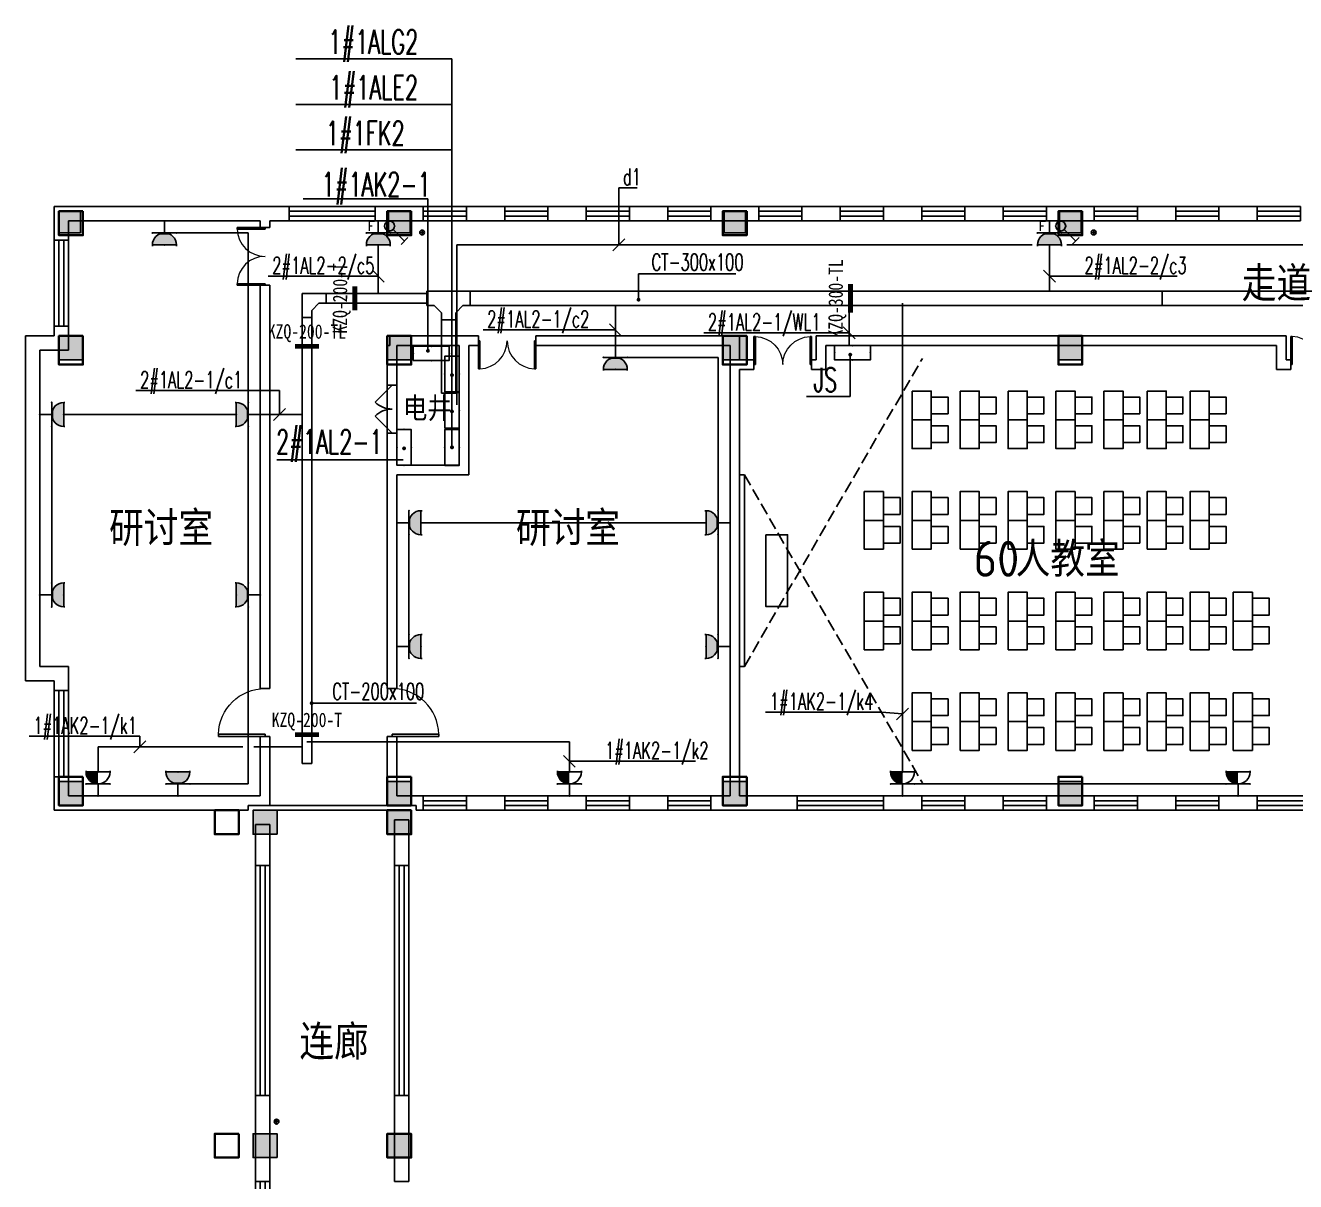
# Model space of a CAD drawing. Extents: x 0 to 302064749, y -59725395 to 1524223.
# Drawn here: x 2058808 to 2085308, y 1356080 to 1380211 of the extents above; entities that cross this region are included whole.
import ezdxf
from ezdxf.enums import TextEntityAlignment as Align

# ---------------------------------------------------------------- set-up
doc = ezdxf.new("R2010")
doc.units = 0
doc.header["$LTSCALE"] = 1000
doc.linetypes.add('DASH', pattern=[0.35, 0.25, -0.1])
for name, color, linetype in [('0-底图', 7, 'Continuous'), ('CABLETRAY', 4, 'Continuous'), ('CABLETRAY_DIM', 3, 'Continuous'), ('COLU', 7, 'Continuous'), ('COLU_HATCH', 251, 'Continuous'), ('DIM-照明', 3, 'Continuous'), ('DOOR_FIRE', 4, 'Continuous'), ('DOTLN', 2, 'DASH'), ('EQUIP-插座', 3, 'Continuous'), ('EQUIP-照明', 3, 'Continuous'), ('EQUIP-箱柜', 3, 'Continuous'), ('PUB_TEXT', 7, 'Continuous'), ('TEL_LEAD', 3, 'Continuous'), ('TEXT', 7, 'Continuous'), ('WALL', 2, 'Continuous'), ('WINDOW', 4, 'Continuous'), ('WIRE-照明', 6, 'Continuous'), ('家具', 8, 'Continuous'), ('抗震支吊架', 2, 'Continuous'), ('排水', 153, 'Continuous'), ('看线', 30, 'Continuous')]:
    doc.layers.add(name, color=color, linetype=linetype)
doc.layers.add('砼柱', color=2, linetype='Continuous', lineweight=35)
doc.styles.add('_TEL_DIM', font='simplex.shx', dxfattribs={"width": 0.8, "height": 3.5, "bigfont": 'gbcbig.shx'})
doc.styles.add('kzcad', font='', dxfattribs={"width": 0.8})
doc.styles.get("Standard").update_dxf_attribs({"font": 'geniso.shx', "bigfont": 'hztxt.shx'})
doc.styles.get('kzcad').set_extended_font_data('SimSun')

# ---------------------------------------------------------------- blocks, each defined once
blk = doc.blocks.new('$equip$00002928')
for p, q in [((-0.75, 0.6), (-0.75, 0)), ((0.75, 0.6), (-0.75, 0.6)), ((0.75, 0), (0.75, 0.6)), ((-0.75, 0), (0.75, 0))]:
    blk.add_line(p, q)
at = {"const_width": 0.04}
blk.add_lwpolyline([(-0.75, 0.6), (-0.75, 0), (0.75, 0), (0.75, 0.6), (-0.75, 0.6), (-0.75, 0)], dxfattribs=at)
for p in [(0, 0.6), (-0.75, 0.3), (0.75, 0.3), (0, 0)]:
    blk.add_point(p)
at = {"color": 7, "style": '_TEL_DIM', "flags": 1}
for tag in ['A', 'REMARK']:
    blk.add_attdef(tag, text='', height=0.00002, dxfattribs=at).set_placement((0, 0), align=Align.MIDDLE_CENTER)
blk = doc.blocks.new('$equip$00001239')
for p, q in [((-0.5, 1.05), (-0.5, 1)), ((0.5, 1), (-0.5, 1)), ((0.5, 1.05), (0.5, 1)), ((0.5, 0.5), (-0.5, 0.5)), ((0, 0.5), (0, 0))]:
    blk.add_line(p, q)
blk.add_arc((0, 1), 0.5, 180, 0)
for points in [[(0, 0.75), (-0.433, 0.75), (0, 1), (-0.5, 1)], [(0, 0.567), (-0.25, 0.567), (0, 0.75), (-0.433, 0.75)], [(0, 0.5), (0, 0.5), (0, 0.567), (-0.25, 0.567)]]:
    blk.add_solid(points)
at = {"layer": 'EQUIP-照明'}
for p in [(0, 1), (-0.5, 0.5), (0, 0), (0.5, 0.5)]:
    blk.add_point(p, dxfattribs=at)
at = {"layer": 'EQUIP-照明', "flags": 9}
blk.add_attdef('A', (0, 0), '', height=0.00002, dxfattribs=at)
blk = doc.blocks.new('$equip$00001237')
for p, q in [((-0.5, 1.05), (-0.5, 1)), ((-0.5, 1), (0.5, 1)), ((0.5, 1.05), (0.5, 1)), ((0.5, 0.5), (-0.5, 0.5)), ((0, 0.5), (0, 0))]:
    blk.add_line(p, q)
blk.add_arc((0, 1), 0.5, 180, 0)
for p in [(0, 1), (-0.5, 0.5), (0, 0), (0.5, 0.5)]:
    blk.add_point(p)
for points in [[(0.433, 0.75), (-0.433, 0.75), (0.5, 1), (-0.5, 1)], [(0.25, 0.567), (-0.25, 0.567), (0.433, 0.75), (-0.433, 0.75)], [(0, 0.5), (0, 0.5), (0.25, 0.567), (-0.25, 0.567)]]:
    blk.add_solid(points)
at = {"flags": 9}
blk.add_attdef('A', (0, 0), '', height=0.00002, dxfattribs=at)
blk = doc.blocks.new('js')
at = {"layer": '家具', "linetype": 'DASH'}
for points in [[(569568, 805988), (573281, 812418)], [(569568, 809988), (573281, 803558)]]:
    blk.add_lwpolyline(points, dxfattribs=at)
at = {"layer": '家具'}
for points in [[(573068, 811738), (573068, 811138), (573468, 811138), (573468, 811738)], [(574068, 811738), (574068, 811138), (574468, 811138), (574468, 811738)], [(575068, 811738), (575068, 811138), (575468, 811138), (575468, 811738)], [(576068, 811738), (576068, 811138), (576468, 811138), (576468, 811738)], [(577068, 811738), (577068, 811138), (577468, 811138), (577468, 811738)], [(577968, 811738), (577968, 811138), (578368, 811138), (578368, 811738)], [(578868, 811738), (578868, 811138), (579268, 811138), (579268, 811738)], [(573468, 811613), (573468, 811263), (573818, 811263), (573818, 811613)], [(574468, 811613), (574468, 811263), (574818, 811263), (574818, 811613)], [(575468, 811613), (575468, 811263), (575818, 811263), (575818, 811613)], [(576468, 811613), (576468, 811263), (576818, 811263), (576818, 811613)], [(577468, 811613), (577468, 811263), (577818, 811263), (577818, 811613)], [(578368, 811613), (578368, 811263), (578718, 811263), (578718, 811613)], [(579268, 811613), (579268, 811263), (579618, 811263), (579618, 811613)], [(573068, 811138), (573068, 810538), (573468, 810538), (573468, 811138)], [(573468, 811013), (573468, 810663), (573818, 810663), (573818, 811013)], [(574068, 811138), (574068, 810538), (574468, 810538), (574468, 811138)], [(574468, 811013), (574468, 810663), (574818, 810663), (574818, 811013)], [(575068, 811138), (575068, 810538), (575468, 810538), (575468, 811138)], [(575468, 811013), (575468, 810663), (575818, 810663), (575818, 811013)], [(576068, 811138), (576068, 810538), (576468, 810538), (576468, 811138)], [(576468, 811013), (576468, 810663), (576818, 810663), (576818, 811013)], [(577068, 811138), (577068, 810538), (577468, 810538), (577468, 811138)], [(577468, 811013), (577468, 810663), (577818, 810663), (577818, 811013)], [(577968, 811138), (577968, 810538), (578368, 810538), (578368, 811138)], [(578368, 811013), (578368, 810663), (578718, 810663), (578718, 811013)], [(578868, 811138), (578868, 810538), (579268, 810538), (579268, 811138)], [(579268, 811013), (579268, 810663), (579618, 810663), (579618, 811013)], [(569468, 805988), (569468, 809988), (569568, 809988), (569568, 805988)], [(572068, 809038), (572068, 809638), (572468, 809638), (572468, 809038)], [(573068, 809038), (573068, 809638), (573468, 809638), (573468, 809038)], [(574068, 809038), (574068, 809638), (574468, 809638), (574468, 809038)], [(575068, 809038), (575068, 809638), (575468, 809638), (575468, 809038)], [(576068, 809038), (576068, 809638), (576468, 809638), (576468, 809038)], [(577068, 809038), (577068, 809638), (577468, 809638), (577468, 809038)], [(577968, 809038), (577968, 809638), (578368, 809638), (578368, 809038)], [(578868, 809038), (578868, 809638), (579268, 809638), (579268, 809038)], [(572468, 809163), (572468, 809513), (572818, 809513), (572818, 809163)], [(573468, 809163), (573468, 809513), (573818, 809513), (573818, 809163)], [(574468, 809163), (574468, 809513), (574818, 809513), (574818, 809163)], [(575468, 809163), (575468, 809513), (575818, 809513), (575818, 809163)], [(576468, 809163), (576468, 809513), (576818, 809513), (576818, 809163)], [(577468, 809163), (577468, 809513), (577818, 809513), (577818, 809163)], [(578368, 809163), (578368, 809513), (578718, 809513), (578718, 809163)], [(579268, 809163), (579268, 809513), (579618, 809513), (579618, 809163)], [(572068, 808438), (572068, 809038), (572468, 809038), (572468, 808438)], [(572468, 808563), (572468, 808913), (572818, 808913), (572818, 808563)], [(573068, 808438), (573068, 809038), (573468, 809038), (573468, 808438)], [(573468, 808563), (573468, 808913), (573818, 808913), (573818, 808563)], [(574068, 808438), (574068, 809038), (574468, 809038), (574468, 808438)], [(574468, 808563), (574468, 808913), (574818, 808913), (574818, 808563)], [(575068, 808438), (575068, 809038), (575468, 809038), (575468, 808438)], [(575468, 808563), (575468, 808913), (575818, 808913), (575818, 808563)], [(576068, 808438), (576068, 809038), (576468, 809038), (576468, 808438)], [(576468, 808563), (576468, 808913), (576818, 808913), (576818, 808563)], [(577068, 808438), (577068, 809038), (577468, 809038), (577468, 808438)], [(577468, 808563), (577468, 808913), (577818, 808913), (577818, 808563)], [(577968, 808438), (577968, 809038), (578368, 809038), (578368, 808438)], [(578368, 808563), (578368, 808913), (578718, 808913), (578718, 808563)], [(578868, 808438), (578868, 809038), (579268, 809038), (579268, 808438)], [(579268, 808563), (579268, 808913), (579618, 808913), (579618, 808563)], [(570018, 808738), (570468, 808738), (570468, 807238), (570018, 807238)], [(572068, 806938), (572068, 807538), (572468, 807538), (572468, 806938)], [(573068, 806938), (573068, 807538), (573468, 807538), (573468, 806938)], [(574068, 806938), (574068, 807538), (574468, 807538), (574468, 806938)], [(575068, 806938), (575068, 807538), (575468, 807538), (575468, 806938)], [(576068, 806938), (576068, 807538), (576468, 807538), (576468, 806938)], [(577068, 806938), (577068, 807538), (577468, 807538), (577468, 806938)], [(577968, 806938), (577968, 807538), (578368, 807538), (578368, 806938)], [(578868, 806938), (578868, 807538), (579268, 807538), (579268, 806938)], [(579768, 806938), (579768, 807538), (580168, 807538), (580168, 806938)], [(572468, 807063), (572468, 807413), (572818, 807413), (572818, 807063)], [(573468, 807063), (573468, 807413), (573818, 807413), (573818, 807063)], [(574468, 807063), (574468, 807413), (574818, 807413), (574818, 807063)], [(575468, 807063), (575468, 807413), (575818, 807413), (575818, 807063)], [(576468, 807063), (576468, 807413), (576818, 807413), (576818, 807063)], [(577468, 807063), (577468, 807413), (577818, 807413), (577818, 807063)], [(578368, 807063), (578368, 807413), (578718, 807413), (578718, 807063)], [(579268, 807063), (579268, 807413), (579618, 807413), (579618, 807063)], [(580168, 807063), (580168, 807413), (580518, 807413), (580518, 807063)], [(572068, 806338), (572068, 806938), (572468, 806938), (572468, 806338)], [(573068, 806338), (573068, 806938), (573468, 806938), (573468, 806338)], [(574068, 806338), (574068, 806938), (574468, 806938), (574468, 806338)], [(575068, 806338), (575068, 806938), (575468, 806938), (575468, 806338)], [(576068, 806338), (576068, 806938), (576468, 806938), (576468, 806338)], [(577068, 806338), (577068, 806938), (577468, 806938), (577468, 806338)], [(577968, 806338), (577968, 806938), (578368, 806938), (578368, 806338)], [(578868, 806338), (578868, 806938), (579268, 806938), (579268, 806338)], [(579768, 806338), (579768, 806938), (580168, 806938), (580168, 806338)], [(572468, 806463), (572468, 806813), (572818, 806813), (572818, 806463)], [(573468, 806463), (573468, 806813), (573818, 806813), (573818, 806463)], [(574468, 806463), (574468, 806813), (574818, 806813), (574818, 806463)], [(575468, 806463), (575468, 806813), (575818, 806813), (575818, 806463)], [(576468, 806463), (576468, 806813), (576818, 806813), (576818, 806463)], [(577468, 806463), (577468, 806813), (577818, 806813), (577818, 806463)], [(578368, 806463), (578368, 806813), (578718, 806813), (578718, 806463)], [(579268, 806463), (579268, 806813), (579618, 806813), (579618, 806463)], [(580168, 806463), (580168, 806813), (580518, 806813), (580518, 806463)], [(573068, 804838), (573068, 805438), (573468, 805438), (573468, 804838)], [(574068, 804838), (574068, 805438), (574468, 805438), (574468, 804838)], [(575068, 804838), (575068, 805438), (575468, 805438), (575468, 804838)], [(576068, 804838), (576068, 805438), (576468, 805438), (576468, 804838)], [(577068, 804838), (577068, 805438), (577468, 805438), (577468, 804838)], [(577968, 804838), (577968, 805438), (578368, 805438), (578368, 804838)], [(578868, 804838), (578868, 805438), (579268, 805438), (579268, 804838)], [(579768, 804838), (579768, 805438), (580168, 805438), (580168, 804838)], [(573468, 804963), (573468, 805313), (573818, 805313), (573818, 804963)], [(574468, 804963), (574468, 805313), (574818, 805313), (574818, 804963)], [(575468, 804963), (575468, 805313), (575818, 805313), (575818, 804963)], [(576468, 804963), (576468, 805313), (576818, 805313), (576818, 804963)], [(577468, 804963), (577468, 805313), (577818, 805313), (577818, 804963)], [(578368, 804963), (578368, 805313), (578718, 805313), (578718, 804963)], [(579268, 804963), (579268, 805313), (579618, 805313), (579618, 804963)], [(580168, 804963), (580168, 805313), (580518, 805313), (580518, 804963)], [(573068, 804238), (573068, 804838), (573468, 804838), (573468, 804238)], [(574068, 804238), (574068, 804838), (574468, 804838), (574468, 804238)], [(575068, 804238), (575068, 804838), (575468, 804838), (575468, 804238)], [(576068, 804238), (576068, 804838), (576468, 804838), (576468, 804238)], [(577068, 804238), (577068, 804838), (577468, 804838), (577468, 804238)], [(577968, 804238), (577968, 804838), (578368, 804838), (578368, 804238)], [(578868, 804238), (578868, 804838), (579268, 804838), (579268, 804238)], [(579768, 804238), (579768, 804838), (580168, 804838), (580168, 804238)], [(573468, 804363), (573468, 804713), (573818, 804713), (573818, 804363)], [(574468, 804363), (574468, 804713), (574818, 804713), (574818, 804363)], [(575468, 804363), (575468, 804713), (575818, 804713), (575818, 804363)], [(576468, 804363), (576468, 804713), (576818, 804713), (576818, 804363)], [(577468, 804363), (577468, 804713), (577818, 804713), (577818, 804363)], [(578368, 804363), (578368, 804713), (578718, 804713), (578718, 804363)], [(579268, 804363), (579268, 804713), (579618, 804713), (579618, 804363)], [(580168, 804363), (580168, 804713), (580518, 804713), (580518, 804363)]]:
    blk.add_lwpolyline(points, close=True, dxfattribs=at)
blk = doc.blocks.new('ng')
at = {"layer": '排水'}
for p, q in [((345991, 781358), (346091, 781358)), ((346041, 781408), (346041, 781308))]:
    blk.add_line(p, q, dxfattribs=at)
blk.add_circle((346041, 781358), 50, dxfattribs=at)
blk = doc.blocks.new('222222')
at = {"layer": 'COLU_HATCH'}
h = blk.add_hatch(color=256, dxfattribs=at)
h.dxf.hatch_style = 1
h.paths.add_polyline_path([(1243442, 1114141), (1243442, 1114591), (1242992, 1114591), (1242992, 1114141)])
h = blk.add_hatch(color=256, dxfattribs=at)
h.dxf.hatch_style = 1
h.paths.add_polyline_path([(1250317, 1114141), (1250317, 1114591), (1249867, 1114591), (1249867, 1114141)])
h = blk.add_hatch(color=256, dxfattribs=at)
h.dxf.hatch_style = 1
h.paths.add_polyline_path([(1257317, 1114141), (1257317, 1114591), (1256867, 1114591), (1256867, 1114141)])
h = blk.add_hatch(color=256, dxfattribs=at)
h.dxf.hatch_style = 1
h.paths.add_polyline_path([(1264317, 1114141), (1264317, 1114591), (1263867, 1114591), (1263867, 1114141)])
h = blk.add_hatch(color=256, dxfattribs=at)
h.dxf.hatch_style = 1
h.paths.add_polyline_path([(1243492, 1111491), (1243492, 1111991), (1242992, 1111991), (1242992, 1111491)])
h = blk.add_hatch(color=256, dxfattribs=at)
h.dxf.hatch_style = 1
h.paths.add_polyline_path([(1250342, 1111491), (1250342, 1111991), (1249842, 1111991), (1249842, 1111491)])
h = blk.add_hatch(color=256, dxfattribs=at)
h.dxf.hatch_style = 1
h.paths.add_polyline_path([(1257342, 1111491), (1257342, 1111991), (1256842, 1111991), (1256842, 1111491)])
h = blk.add_hatch(color=256, dxfattribs=at)
h.dxf.hatch_style = 1
h.paths.add_polyline_path([(1264342, 1111491), (1264342, 1111991), (1263842, 1111991), (1263842, 1111491)])
h = blk.add_hatch(color=256, dxfattribs=at)
h.dxf.hatch_style = 1
h.paths.add_polyline_path([(1243492, 1102191), (1243492, 1102691), (1242992, 1102691), (1242992, 1102191)])
h = blk.add_hatch(color=256, dxfattribs=at)
h.dxf.hatch_style = 1
h.paths.add_polyline_path([(1250342, 1102191), (1250342, 1102691), (1249842, 1102691), (1249842, 1102191)])
h = blk.add_hatch(color=256, dxfattribs=at)
h.dxf.hatch_style = 1
h.paths.add_polyline_path([(1257342, 1102191), (1257342, 1102691), (1256842, 1102691), (1256842, 1102191)])
h = blk.add_hatch(color=256, dxfattribs=at)
h.dxf.hatch_style = 1
h.paths.add_polyline_path([(1264342, 1102191), (1264342, 1102691), (1263842, 1102691), (1263842, 1102191)])
h = blk.add_hatch(color=256, dxfattribs=at)
h.dxf.hatch_style = 1
h.paths.add_polyline_path([(1247542, 1101591), (1247542, 1102091), (1247042, 1102091), (1247042, 1101591)])
h = blk.add_hatch(color=256, dxfattribs=at)
h.dxf.hatch_style = 1
h.paths.add_polyline_path([(1250342, 1101591), (1250342, 1102091), (1249842, 1102091), (1249842, 1101591)])
h = blk.add_hatch(color=256, dxfattribs=at)
h.dxf.hatch_style = 1
h.paths.add_polyline_path([(1247542, 1094841), (1247542, 1095341), (1247042, 1095341), (1247042, 1094841)])
h = blk.add_hatch(color=256, dxfattribs=at)
h.dxf.hatch_style = 1
h.paths.add_polyline_path([(1250342, 1094841), (1250342, 1095341), (1249842, 1095341), (1249842, 1094841)])
at = {"layer": 'COLU'}
for points in [[(1243442, 1114141), (1243442, 1114591), (1242992, 1114591), (1242992, 1114141)], [(1250317, 1114141), (1250317, 1114591), (1249867, 1114591), (1249867, 1114141)], [(1257317, 1114141), (1257317, 1114591), (1256867, 1114591), (1256867, 1114141)], [(1264317, 1114141), (1264317, 1114591), (1263867, 1114591), (1263867, 1114141)], [(1243492, 1111491), (1243492, 1111991), (1242992, 1111991), (1242992, 1111491)], [(1250342, 1111491), (1250342, 1111991), (1249842, 1111991), (1249842, 1111491)], [(1257342, 1111491), (1257342, 1111991), (1256842, 1111991), (1256842, 1111491)], [(1264342, 1111491), (1264342, 1111991), (1263842, 1111991), (1263842, 1111491)], [(1243492, 1102191), (1243492, 1102691), (1242992, 1102691), (1242992, 1102191)], [(1250342, 1102191), (1250342, 1102691), (1249842, 1102691), (1249842, 1102191)], [(1257342, 1102191), (1257342, 1102691), (1256842, 1102691), (1256842, 1102191)], [(1264342, 1102191), (1264342, 1102691), (1263842, 1102691), (1263842, 1102191)], [(1247542, 1101591), (1247542, 1102091), (1247042, 1102091), (1247042, 1101591)], [(1250342, 1101591), (1250342, 1102091), (1249842, 1102091), (1249842, 1101591)], [(1247542, 1094841), (1247542, 1095341), (1247042, 1095341), (1247042, 1094841)], [(1250342, 1094841), (1250342, 1095341), (1249842, 1095341), (1249842, 1094841)]]:
    blk.add_lwpolyline(points, close=True, dxfattribs=at)
blk = doc.blocks.new('sad')
at = {"layer": '砼柱', "lineweight": 35}
for points in [[(2821608, 591356), (2821108, 591356), (2821108, 590856), (2821608, 590856)], [(2828458, 591356), (2827958, 591356), (2827958, 590856), (2828458, 590856)], [(2835458, 591356), (2834958, 591356), (2834958, 590856), (2835458, 590856)], [(2842458, 591356), (2841958, 591356), (2841958, 590856), (2842458, 590856)], [(2821608, 588756), (2821108, 588756), (2821108, 588156), (2821608, 588156)], [(2828458, 588756), (2827958, 588756), (2827958, 588156), (2828458, 588156)], [(2835458, 588756), (2834958, 588756), (2834958, 588156), (2835458, 588156)], [(2842458, 588756), (2841958, 588756), (2841958, 588156), (2842458, 588156)], [(2821608, 579556), (2821108, 579556), (2821108, 578956), (2821608, 578956)], [(2828458, 579556), (2827958, 579556), (2827958, 578956), (2828458, 578956)], [(2835458, 579556), (2834958, 579556), (2834958, 578956), (2835458, 578956)], [(2842458, 579556), (2841958, 579556), (2841958, 578956), (2842458, 578956)], [(2824858, 578856), (2824358, 578856), (2824358, 578356), (2824858, 578356)], [(2828458, 578856), (2827958, 578856), (2827958, 578356), (2828458, 578356)], [(2824858, 572106), (2824358, 572106), (2824358, 571606), (2824858, 571606)], [(2828458, 572106), (2827958, 572106), (2827958, 571606), (2828458, 571606)]]:
    blk.add_lwpolyline(points, close=True, dxfattribs=at)
blk = doc.blocks.new('A$C70683537')
at = {"layer": 'TEXT'}
blk.add_blockref('sad', (-2821208, -503056), dxfattribs=at)
blk = doc.blocks.new('$WINLIB2D$00000001')
at = {"color": 0}
for points in [[(-0.5, 0.5), (-0.5, -0.5)], [(-0.5, 0.5), (0.5, 0.5)], [(0.5, -0.5), (0.5, 0.5)], [(0.5, 0.1667), (-0.5, 0.1667)], [(0.5, -0.1667), (-0.5, -0.1667)], [(-0.5, -0.5), (0.5, -0.5)]]:
    blk.add_lwpolyline(points, dxfattribs=at)
blk = doc.blocks.new('$DorLib2D$00000116')
at = {"color": 0}
for p, q in [((-0.5, 0), (-0.146, 0.354)), ((0.5, 0), (0.146, 0.354))]:
    blk.add_line(p, q, dxfattribs=at)
for centre, start, end in [((-0.5, 0), 0, 45), ((0.5, 0), 135, 180)]:
    blk.add_arc(centre, 0.5, start, end, dxfattribs=at)
blk = doc.blocks.new('$DorLib2D$00000002')
for p, q in [((-0.5, 0), (-0.5, 0.4875)), ((-0.475, 0.4875), (-0.5, 0.4875)), ((-0.475, 0), (-0.475, 0.4875)), ((0.475, 0), (0.475, 0.4875)), ((0.475, 0.4875), (0.5, 0.4875)), ((0.5, 0), (0.5, 0.4875)), ((-0.5, 0), (-0.475, 0)), ((0.5, 0), (0.475, 0))]:
    blk.add_line(p, q)
at = {"lineweight": 13}
for centre, start, end in [((-0.4875, 0), 0, 88.53072), ((0.4875, 0), 91.46928, 180)]:
    blk.add_arc(centre, 0.4875, start, end, dxfattribs=at)
blk = doc.blocks.new('$DorLib2D$00000001')
for p, q in [((0.45, 0.975), (0.5, 0.975)), ((0.45, 0), (0.45, 0.975)), ((0.5, 0), (0.5, 0.975)), ((0.5, 0), (0.45, 0))]:
    blk.add_line(p, q)
at = {"lineweight": 13}
blk.add_arc((0.475, 0), 0.975, 91.4693, 180, dxfattribs=at)
blk = doc.blocks.new('jgfjh')
at = {"layer": 'DOOR_FIRE'}
for p, q in [((1068961.3, -106221.1), (1068961.3, -107221.1)), ((1069161.3, -106221.1), (1069161.3, -107221.1))]:
    blk.add_line(p, q, dxfattribs=at)
at = {"layer": 'WALL'}
for p, q in [((1062011.3, -102493.4), (1066411.3, -102493.4)), ((1062011.3, -102493.4), (1062011.3, -103193.4)), ((1066911.3, -102493.4), (1066411.3, -102493.4)), ((1066911.3, -102793.4), (1066911.3, -102493.4)), ((1069711.3, -102493.4), (1068711.3, -102493.4)), ((1068711.3, -102493.4), (1068711.3, -102793.4)), ((1069711.3, -102793.4), (1069711.3, -102493.4)), ((1071411.3, -102493.4), (1070611.3, -102493.4)), ((1070611.3, -102493.4), (1070611.3, -102793.4)), ((1071411.3, -102793.4), (1071411.3, -102493.4)), ((1073111.3, -102493.4), (1072311.3, -102493.4)), ((1072311.3, -102493.4), (1072311.3, -102793.4)), ((1073111.3, -102793.4), (1073111.3, -102493.4)), ((1074811.3, -102493.4), (1074011.3, -102493.4)), ((1074011.3, -102493.4), (1074011.3, -102793.4)), ((1074811.3, -102793.4), (1074811.3, -102493.4)), ((1076711.3, -102493.4), (1075711.3, -102493.4)), ((1075711.3, -102493.4), (1075711.3, -102793.4)), ((1076711.3, -102793.4), (1076711.3, -102493.4)), ((1078411.3, -102493.4), (1077611.3, -102493.4)), ((1077611.3, -102493.4), (1077611.3, -102793.4)), ((1078411.3, -102793.4), (1078411.3, -102493.4)), ((1080111.3, -102493.4), (1079311.3, -102493.4)), ((1079311.3, -102493.4), (1079311.3, -102793.4)), ((1080111.3, -102793.4), (1080111.3, -102493.4)), ((1081811.3, -102493.4), (1081011.3, -102493.4)), ((1081011.3, -102493.4), (1081011.3, -102793.4)), ((1081811.3, -102793.4), (1081811.3, -102493.4)), ((1083711.3, -102493.4), (1082711.3, -102493.4)), ((1082711.3, -102493.4), (1082711.3, -102793.4)), ((1083711.3, -102793.4), (1083711.3, -102493.4)), ((1085411.3, -102493.4), (1084611.3, -102493.4)), ((1084611.3, -102493.4), (1084611.3, -102793.4)), ((1085411.3, -102793.4), (1085411.3, -102493.4)), ((1087111.3, -102493.4), (1086311.3, -102493.4)), ((1086311.3, -102493.4), (1086311.3, -102793.4)), ((1087111.3, -102793.4), (1087111.3, -102493.4)), ((1062311.3, -102793.4), (1066311.3, -102793.4)), ((1062311.3, -103193.4), (1062311.3, -102793.4)), ((1066311.3, -102793.4), (1066311.3, -102933.4)), ((1066511.3, -102793.4), (1066911.3, -102793.4)), ((1066511.3, -102933.4), (1066511.3, -102793.4)), ((1068711.3, -102793.4), (1069711.3, -102793.4)), ((1070611.3, -102793.4), (1071411.3, -102793.4)), ((1072311.3, -102793.4), (1073111.3, -102793.4)), ((1074011.3, -102793.4), (1074811.3, -102793.4)), ((1075711.3, -102793.4), (1076711.3, -102793.4)), ((1077611.3, -102793.4), (1078411.3, -102793.4)), ((1079311.3, -102793.4), (1080111.3, -102793.4)), ((1081011.3, -102793.4), (1081811.3, -102793.4)), ((1082711.3, -102793.4), (1083711.3, -102793.4)), ((1084611.3, -102793.4), (1085411.3, -102793.4)), ((1086311.3, -102793.4), (1087111.3, -102793.4)), ((1066311.3, -102933.4), (1066511.3, -102933.4)), ((1062011.3, -103193.4), (1062311.3, -103193.4)), ((1066311.3, -104133.4), (1066311.3, -112553.4)), ((1066511.3, -104133.4), (1066311.3, -104133.4)), ((1066511.3, -112553.4), (1066511.3, -104133.4)), ((1062011.3, -105193.4), (1061411.3, -105193.4)), ((1061411.3, -105193.4), (1061411.3, -112393.4)), ((1062311.3, -104993.4), (1062011.3, -104993.4)), ((1062011.3, -104993.4), (1062011.3, -105193.4)), ((1062311.3, -105493.4), (1062311.3, -104993.4)), ((1069011.3, -105193.4), (1069061.3, -105193.4)), ((1069011.3, -105193.4), (1069011.3, -105393.4)), ((1069061.3, -105193.4), (1070561.3, -105193.4)), ((1070861.3, -105193.4), (1070561.3, -105193.4)), ((1070861.3, -105393.4), (1070861.3, -105193.4)), ((1076311.3, -105193.4), (1072061.3, -105193.4)), ((1072061.3, -105193.4), (1072061.3, -105393.4)), ((1076311.3, -105193.4), (1076311.3, -105693.4)), ((1077911.3, -105193.4), (1087711.3, -105193.4)), ((1077911.3, -105193.4), (1077911.3, -105693.4)), ((1087711.3, -105193.4), (1087711.3, -105693.4)), ((1069011.3, -105393.4), (1068961.3, -105393.4)), ((1068961.3, -105393.4), (1068961.3, -106221.1)), ((1069161.3, -106221.1), (1069161.3, -105393.4)), ((1069161.3, -105393.4), (1070461.3, -105393.4)), ((1070461.3, -105393.4), (1070461.3, -107893.4)), ((1070661.3, -105393.4), (1070661.3, -108093.4)), ((1070661.3, -105393.4), (1070861.3, -105393.4)), ((1072061.3, -105393.4), (1076111.3, -105393.4)), ((1076111.3, -105393.4), (1076111.3, -105793.4)), ((1078111.3, -105393.4), (1087511.3, -105393.4)), ((1078111.3, -105393.4), (1078111.3, -105693.4)), ((1087511.3, -105393.4), (1087511.3, -105893.4)), ((1062311.3, -105493.4), (1061711.3, -105493.4)), ((1061711.3, -105493.4), (1061711.3, -112093.4)), ((1076611.3, -105693.4), (1076311.3, -105693.4)), ((1076611.3, -105893.4), (1076611.3, -105693.4)), ((1077911.3, -105693.4), (1077811.3, -105693.4)), ((1077811.3, -105693.4), (1077811.3, -105893.4)), ((1078111.3, -105693.4), (1078111.3, -105693.4)), ((1078111.3, -105693.4), (1078111.3, -105893.4)), ((1087811.3, -105693.4), (1087711.3, -105693.4)), ((1087811.3, -105893.4), (1087811.3, -105693.4)), ((1076111.3, -105793.4), (1076111.3, -114793.4)), ((1076311.3, -105893.4), (1076611.3, -105893.4)), ((1076311.3, -105893.4), (1076311.3, -114793.4)), ((1077811.3, -105893.4), (1078011.3, -105893.4)), ((1078011.3, -105893.4), (1078111.3, -105893.4)), ((1087511.3, -105893.4), (1087811.3, -105893.4)), ((1068961.3, -106221.1), (1069161.3, -106221.1)), ((1069161.3, -107221.1), (1068961.3, -107221.1)), ((1068961.3, -107221.1), (1068961.3, -107993.4)), ((1069161.3, -107893.4), (1069161.3, -107221.1)), ((1068961.3, -107993.4), (1068961.3, -112553.4)), ((1069161.3, -107893.4), (1070461.3, -107893.4)), ((1069161.3, -112553.4), (1069161.3, -108093.4)), ((1069161.3, -108093.4), (1070661.3, -108093.4)), ((1061711.3, -112093.4), (1062311.3, -112093.4)), ((1062311.3, -112593.4), (1062311.3, -112093.4)), ((1061411.3, -112393.4), (1062011.3, -112393.4)), ((1062011.3, -112393.4), (1062011.3, -112593.4)), ((1062011.3, -112593.4), (1062311.3, -112593.4)), ((1066311.3, -112553.4), (1066511.3, -112553.4)), ((1068961.3, -112553.4), (1069161.3, -112553.4)), ((1066511.3, -113553.4), (1066311.3, -113553.4)), ((1066311.3, -113553.4), (1066311.3, -114793.4)), ((1066511.3, -114993.4), (1066511.3, -113553.4)), ((1069161.3, -113553.4), (1068961.3, -113553.4)), ((1068961.3, -113553.4), (1068961.3, -114993.4)), ((1069161.3, -114793.4), (1069161.3, -113553.4)), ((1062311.3, -114393.4), (1062011.3, -114393.4)), ((1062011.3, -114393.4), (1062011.3, -115093.4)), ((1062311.3, -114793.4), (1062311.3, -114393.4)), ((1062311.3, -114793.4), (1066061.3, -114793.4)), ((1066061.3, -114793.4), (1066311.3, -114793.4)), ((1066061.3, -115093.4), (1066061.3, -114993.4)), ((1066061.3, -114993.4), (1066511.3, -114993.4)), ((1069561.3, -114993.4), (1068961.3, -114993.4)), ((1069561.3, -114793.4), (1069161.3, -114793.4)), ((1069711.3, -114793.4), (1069561.3, -114793.4)), ((1069561.3, -114993.4), (1069561.3, -115093.4)), ((1069711.3, -115093.4), (1069711.3, -114793.4)), ((1071411.3, -114793.4), (1070611.3, -114793.4)), ((1070611.3, -114793.4), (1070611.3, -115093.4)), ((1071411.3, -115093.4), (1071411.3, -114793.4)), ((1073111.3, -114793.4), (1072311.3, -114793.4)), ((1072311.3, -114793.4), (1072311.3, -115093.4)), ((1073111.3, -115093.4), (1073111.3, -114793.4)), ((1074811.3, -114793.4), (1074011.3, -114793.4)), ((1074011.3, -114793.4), (1074011.3, -115093.4)), ((1074811.3, -115093.4), (1074811.3, -114793.4)), ((1076111.3, -114793.4), (1075711.3, -114793.4)), ((1075711.3, -114793.4), (1075711.3, -115093.4)), ((1077511.3, -114793.4), (1076311.3, -114793.4)), ((1077511.3, -115093.4), (1077511.3, -114793.4)), ((1080111.3, -114793.4), (1079311.3, -114793.4)), ((1079311.3, -114793.4), (1079311.3, -115093.4)), ((1080111.3, -115093.4), (1080111.3, -114793.4)), ((1081811.3, -114793.4), (1081011.3, -114793.4)), ((1081011.3, -114793.4), (1081011.3, -115093.4)), ((1081811.3, -115093.4), (1081811.3, -114793.4)), ((1083711.3, -114793.4), (1082711.3, -114793.4)), ((1082711.3, -114793.4), (1082711.3, -115093.4)), ((1083711.3, -115093.4), (1083711.3, -114793.4)), ((1085411.3, -114793.4), (1084611.3, -114793.4)), ((1084611.3, -114793.4), (1084611.3, -115093.4)), ((1085411.3, -115093.4), (1085411.3, -114793.4)), ((1087111.3, -114793.4), (1086311.3, -114793.4)), ((1086311.3, -114793.4), (1086311.3, -115093.4)), ((1087111.3, -115093.4), (1087111.3, -114793.4)), ((1062011.3, -115093.4), (1066061.3, -115093.4)), ((1069561.3, -115093.4), (1069711.3, -115093.4)), ((1070611.3, -115093.4), (1071411.3, -115093.4)), ((1072311.3, -115093.4), (1073111.3, -115093.4)), ((1074011.3, -115093.4), (1074811.3, -115093.4)), ((1075711.3, -115093.4), (1076211.3, -115093.4)), ((1076211.3, -115093.4), (1077511.3, -115093.4)), ((1079311.3, -115093.4), (1080111.3, -115093.4)), ((1081011.3, -115093.4), (1081811.3, -115093.4)), ((1082711.3, -115093.4), (1083711.3, -115093.4)), ((1084611.3, -115093.4), (1085411.3, -115093.4)), ((1086311.3, -115093.4), (1087111.3, -115093.4)), ((1066211.3, -115393.4), (1066211.3, -116243.4)), ((1066511.3, -115393.4), (1066211.3, -115393.4)), ((1066511.3, -116243.4), (1066511.3, -115393.4)), ((1069111.3, -115293.4), (1069111.3, -116243.4)), ((1069411.3, -115293.4), (1069111.3, -115293.4)), ((1069411.3, -116243.4), (1069411.3, -115293.4)), ((1066211.3, -116243.4), (1066511.3, -116243.4)), ((1069111.3, -116243.4), (1069411.3, -116243.4)), ((1066211.3, -121043.4), (1066211.3, -122843.4)), ((1066511.3, -121043.4), (1066211.3, -121043.4)), ((1066511.3, -122843.4), (1066511.3, -121043.4)), ((1069111.3, -121043.4), (1069111.3, -122843.4)), ((1069411.3, -121043.4), (1069111.3, -121043.4)), ((1069411.3, -122843.4), (1069411.3, -121043.4)), ((1066211.3, -122843.4), (1066511.3, -122843.4)), ((1069111.3, -122843.4), (1069411.3, -122843.4))]:
    blk.add_line(p, q, dxfattribs=at)
at = {"layer": '看线'}
for p, q in [((1066511.3, -114993.4), (1068961.3, -114993.4)), ((1066661.3, -115093.4), (1068961.3, -115093.4))]:
    blk.add_line(p, q, dxfattribs=at)
for name, p in [('222222', (-180880.7, -1217184.4)), ('A$C70683537', (1062211.3, -190893.4))]:
    blk.add_blockref(name, p)
at = {"layer": 'DOOR_FIRE', "xscale": -1000, "yscale": -1000, "zscale": 200, "rotation": 270.000000000394}
blk.add_blockref('$DorLib2D$00000116', (1069061.3, -106721.1), dxfattribs=at)
at = {"layer": 'WINDOW'}
for name, p, xscale, yscale, zscale, rotation in [('$WINLIB2D$00000001', (1067811.3, -102643.4), -1800, -300, 300, 1.639352653626247e-08), ('$WINLIB2D$00000001', (1070161.3, -102643.4), 900, -300, 300, 1.639357967310386e-08), ('$WINLIB2D$00000001', (1071861.3, -102643.4), 900, -300, 300, 1.639357967310386e-08), ('$WINLIB2D$00000001', (1073561.3, -102643.4), 900, -300, 300, 1.639357967310386e-08), ('$WINLIB2D$00000001', (1075261.3, -102643.4), 900, -300, 300, 1.639357967310386e-08), ('$WINLIB2D$00000001', (1077161.3, -102643.4), 900, -300, 300, 1.639357967310386e-08), ('$WINLIB2D$00000001', (1078861.3, -102643.4), 900, -300, 300, 1.639357967310386e-08), ('$WINLIB2D$00000001', (1080561.3, -102643.4), 900, -300, 300, 1.639357967310386e-08), ('$WINLIB2D$00000001', (1082261.3, -102643.4), 900, -300, 300, 1.639357967310386e-08), ('$WINLIB2D$00000001', (1084161.3, -102643.4), 900, -300, 300, 1.639357967310386e-08), ('$WINLIB2D$00000001', (1085861.3, -102643.4), 900, -300, 300, 1.639357967310386e-08), ('$WINLIB2D$00000001', (1087561.3, -102643.4), 900, -300, 300, 1.639357967310386e-08), ('$DorLib2D$00000002', (1066411.3, -103533.4), -1200, -1200, 200, 270), ('$WINLIB2D$00000001', (1062161.3, -104093.4), -1800, -300, 300, 90), ('$DorLib2D$00000002', (1071461.3, -105293.4), -1200, -1200, 200, 1.581167197173272e-08), ('$DorLib2D$00000002', (1077211.3, -105793.4), -1200, 1200, 200, 1.580815478519071e-08), ('$DorLib2D$00000002', (1088411.3, -105793.4), -1200, -1200, 200, 179.9999999822117), ('$WINLIB2D$00000001', (1062161.3, -113493.4), 1800, 300, 300, 270), ('$DorLib2D$00000001', (1066411.3, -113053.4), 1000, -1000, 200, 270), ('$DorLib2D$00000001', (1069061.3, -113053.4), 1000, 1000, 200, 270.0000000003944), ('$WINLIB2D$00000001', (1070161.3, -114943.4), -900, 300, 300, 1.581199171596381e-08), ('$WINLIB2D$00000001', (1071861.3, -114943.4), 900, 300, 300, 1.58119641583691e-08), ('$WINLIB2D$00000001', (1073561.3, -114943.4), 900, 300, 300, 1.58119641583691e-08), ('$WINLIB2D$00000001', (1075261.3, -114943.4), 900, 300, 300, 1.58119641583691e-08), ('$WINLIB2D$00000001', (1078411.3, -114943.4), -1800, -300, 300, 1.581175190779049e-08), ('$WINLIB2D$00000001', (1080561.3, -114943.4), 900, 300, 300, 1.581174426474509e-08), ('$WINLIB2D$00000001', (1082261.3, -114943.4), 900, 300, 300, 1.581174426474509e-08), ('$WINLIB2D$00000001', (1084161.3, -114943.4), -900, 300, 300, 1.581175190779049e-08), ('$WINLIB2D$00000001', (1085861.3, -114943.4), -900, 300, 300, 1.581175190779049e-08), ('$WINLIB2D$00000001', (1088011.3, -114943.4), -1800, -300, 300, 1.581175190779049e-08), ('$WINLIB2D$00000001', (1066361.3, -118643.4), 4800, 300, 300, 269.9999999999839), ('$WINLIB2D$00000001', (1069261.3, -118643.4), 4800, -300, 300, 269.9999999999815), ('$WINLIB2D$00000001', (1066361.3, -125243.4), 4800, 300, 300, 269.9999999999839)]:
    blk.add_blockref(name, p, dxfattribs=dict(at, xscale=xscale, yscale=yscale, zscale=zscale, rotation=rotation))
at = {"layer": '家具'}
blk.add_blockref('js', (506843.1, -918081.8), dxfattribs=at)
at = {"layer": '排水'}
for p in [(723645.6, -884393.6), (737657.6, -884393.6), (720610.6, -902949.7)]:
    blk.add_blockref('ng', p, dxfattribs=at)
at = {"layer": 'PUB_TEXT'}
for s, height, p in [('走道', 723.4, (1086788.3, -104471.8)), ('电井', 506.38, (1069289.5, -106968.3)), ('研讨室', 723.4, (1063156.7, -109577.5)), ('研讨室', 723.4, (1071645.6, -109577.5)), ('人教室', 723.4, (1082071, -110220.5)), ('60', 750, (1081196, -110220.5)), ('连廊', 723.4, (1067127.8, -120299.2))]:
    blk.add_text(s, height=height, dxfattribs=at).set_placement(p)
blk = doc.blocks.new('$equip$00001764')
for p, q in [((-0.5, 1.05), (-0.5, 1)), ((-0.5, 1), (0.5, 1)), ((0.5, 1.05), (0.5, 1)), ((0.5, 0.5), (-0.5, 0.5)), ((0, 0.5), (0, 0))]:
    blk.add_line(p, q)
blk.add_arc((0, 1), 0.5, 180, 0)
for p in [(-0.5, 0.5), (0, 0), (0.5, 0.5)]:
    blk.add_point(p)
for points in [[(0.433, 0.75), (-0.433, 0.75), (0.5, 1), (-0.5, 1)], [(0.25, 0.567), (-0.25, 0.567), (0.433, 0.75), (-0.433, 0.75)], [(0, 0.5), (0, 0.5), (0.25, 0.567), (-0.25, 0.567)]]:
    blk.add_solid(points)
at = {"color": 7, "style": '_TEL_DIM'}
blk.add_attdef('$TEXT$', text='', height=0.4, dxfattribs=at).set_placement((0.303, 0.211), align=Align.MIDDLE_CENTER)
at = {"color": 7, "style": '_TEL_DIM', "flags": 1}
blk.add_attdef('A', text='', height=0.00002, dxfattribs=at).set_placement((0, 0), align=Align.MIDDLE_CENTER)
blk = doc.blocks.new('$equip$00002327')
for p, q in [((0.147, 0.356), (0.625, 0.833)), ((0.484, 0.975), (0.766, 0.692))]:
    blk.add_line(p, q)
blk.add_circle((0, 0.208), 0.208)
for p in [(-0.208, 0.208), (0, 0.417), (0, 0), (0.208, 0.208)]:
    blk.add_point(p)
at = {"color": 7, "flags": 1}
blk.add_attdef('A', text='', height=0.00002, dxfattribs=at).set_placement((0, 0), align=Align.MIDDLE_CENTER)

msp = doc.modelspace()

# ---------------------------------------------------------------- linework, layer by layer
at = {"layer": 'CABLETRAY'}
for p, q in [((2064581, 1374113), (2064581, 1374613)), ((2064581, 1374613), (2065081, 1374613)), ((2065081, 1374413), (2065081, 1374613)), ((2065081, 1374613), (2067205, 1374613)), ((2065081, 1374613), (2065081, 1374413)), ((2068086, 1374663), (2067186, 1374663)), ((2067186, 1374663), (2067186, 1374363)), ((2067205, 1374613), (2067205, 1374413)), ((2068086, 1374363), (2068086, 1374663)), ((2068086, 1374663), (2082525, 1374663)), ((2068086, 1374363), (2068086, 1374663)), ((2082525, 1374663), (2082525, 1374363)), ((2082525, 1374363), (2082525, 1374663)), ((2082525, 1374663), (2117985, 1374663)), ((2064931, 1374413), (2064781, 1374263)), ((2065081, 1374413), (2064931, 1374413)), ((2067205, 1374413), (2065081, 1374413)), ((2067186, 1374363), (2067336, 1374363)), ((2067336, 1374363), (2067486, 1374213)), ((2067786, 1374213), (2067936, 1374363)), ((2067936, 1374363), (2068086, 1374363)), ((2082525, 1374363), (2068086, 1374363)), ((2117985, 1374363), (2082525, 1374363)), ((2064781, 1374113), (2064581, 1374113)), ((2064581, 1364808), (2064581, 1374113)), ((2064581, 1374113), (2064781, 1374113)), ((2064781, 1374263), (2064781, 1374113)), ((2064781, 1374113), (2064781, 1364808)), ((2067486, 1374213), (2067486, 1374063)), ((2067486, 1374063), (2067786, 1374063)), ((2067486, 1372537), (2067486, 1374063)), ((2067486, 1374063), (2067786, 1374063)), ((2067786, 1374063), (2067786, 1374213)), ((2067786, 1374063), (2067786, 1372537)), ((2067786, 1372537), (2067486, 1372537)), ((2064781, 1364808), (2064581, 1364808))]:
    msp.add_line(p, q, dxfattribs=at)
at = {"layer": 'CABLETRAY_DIM'}
for p, q in [((2071600, 1374486), (2071600, 1375026)), ((2071600, 1375026), (2073630, 1375026)), ((2064781, 1366066), (2065570, 1366066)), ((2065570, 1366066), (2066970, 1366066))]:
    msp.add_line(p, q, dxfattribs=at)
at = {"layer": 'CABLETRAY_DIM', "const_width": 40}
for points in [[(2071600, 1374466, 1), (2071600, 1374506, 1)], [(2064761, 1366066, 1), (2064801, 1366066, 1)]]:
    msp.add_lwpolyline(points, format="xyb", close=True, dxfattribs=at)
at = {"layer": 'DIM-照明'}
for p, q in [((2071065, 1375507), (2071312, 1375754)), ((2066295, 1374853), (2066047, 1375100)), ((2080297, 1374853), (2080049, 1375100)), ((2071239, 1373733), (2070992, 1373980)), ((2076116, 1373671), (2075868, 1373919)), ((2064231, 1372216), (2063984, 1371968)), ((2077232, 1365964), (2076984, 1365716)), ((2061319, 1365277), (2061071, 1365030)), ((2070280, 1364729), (2070033, 1364976))]:
    msp.add_line(p, q, dxfattribs=at)
for points in [[(2071189, 1375630), (2071189, 1376824)], [(2071189, 1376824), (2071570, 1376824)], [(2065889, 1374977), (2063870, 1374977)], [(2066171, 1374977), (2065889, 1374977)], [(2080173, 1374977), (2080378, 1374977)], [(2080378, 1374977), (2082836, 1374977)], [(2070770, 1373857), (2068355, 1373857)], [(2071116, 1373857), (2070770, 1373857)], [(2075523, 1373795), (2072959, 1373795)], [(2075992, 1373795), (2075523, 1373795)], [(2064108, 1372588), (2061114, 1372588)], [(2064108, 1372092), (2064108, 1372588)], [(2076667, 1365879), (2074252, 1365879)], [(2077108, 1365840), (2076667, 1365879)], [(2061195, 1365375), (2058887, 1365375)], [(2061195, 1365154), (2061195, 1365375)], [(2070157, 1364853), (2070383, 1364853)], [(2070383, 1364853), (2072788, 1364853)]]:
    msp.add_lwpolyline(points, dxfattribs=at)
at = {"layer": 'DOTLN', "linetype": 'DASH'}
msp.add_lwpolyline([(2066558, 1371030), (2067858, 1371030), (2067858, 1373530), (2066558, 1373530)], close=True, dxfattribs=at)
at = {"layer": 'TEL_LEAD', "color": 7}
for p, q in [((2064453, 1379516), (2067708, 1379516)), ((2067708, 1371381), (2067708, 1379516)), ((2064453, 1378563), (2067708, 1378563)), ((2064453, 1377611), (2067708, 1377611)), ((2064606, 1376588), (2067205, 1376588)), ((2067205, 1376588), (2067205, 1373419)), ((2064051, 1371147), (2066688, 1371147))]:
    msp.add_line(p, q, dxfattribs=at)
at = {"layer": 'TEL_LEAD'}
for p, q in [((2076017, 1373339), (2076017, 1372465)), ((2076017, 1372465), (2075102, 1372465))]:
    msp.add_line(p, q, dxfattribs=at)
at = {"layer": 'TEL_LEAD', "color": 7, "const_width": 40}
for points in [[(2067205, 1373439, 1), (2067205, 1373399, 1)], [(2067708, 1372934, 1), (2067708, 1372894, 1)], [(2067708, 1372175, 1), (2067708, 1372135, 1)], [(2066708, 1371403, 1), (2066708, 1371363, 1)], [(2067708, 1371425, 1), (2067708, 1371385, 1)]]:
    msp.add_lwpolyline(points, format="xyb", close=True, dxfattribs=at)
at = {"layer": 'TEL_LEAD', "const_width": 40}
msp.add_lwpolyline([(2076017, 1373359, 1), (2076017, 1373319, 1)], format="xyb", close=True, dxfattribs=at)
at = {"layer": 'WIRE-照明'}
for p, q in [((2063458, 1375880), (2061958, 1375880)), ((2063458, 1372342), (2063458, 1375880)), ((2066171, 1374613), (2066171, 1375630)), ((2067812, 1372486), (2067812, 1375630)), ((2079810, 1375630), (2067812, 1375630)), ((2080173, 1374663), (2080173, 1375630)), ((2087358, 1375630), (2080535, 1375630)), ((2071116, 1373530), (2071116, 1374363)), ((2075992, 1373530), (2075992, 1374363)), ((2077108, 1364630), (2077108, 1374416)), ((2071366, 1373280), (2073258, 1373280)), ((2073258, 1373280), (2073258, 1370100)), ((2067812, 1372552), (2067812, 1372561)), ((2067812, 1372289), (2067812, 1372552)), ((2063208, 1372092), (2059608, 1372092)), ((2063708, 1372092), (2064581, 1372092)), ((2059358, 1368576), (2059358, 1371842)), ((2063458, 1368576), (2063458, 1371842)), ((2067058, 1369832), (2073008, 1369832)), ((2066808, 1367498), (2066808, 1369582)), ((2073258, 1367498), (2073258, 1369582)), ((2063458, 1364380), (2063458, 1368076)), ((2060323, 1364630), (2060323, 1365154)), ((2060323, 1365154), (2063346, 1365154)), ((2063571, 1365154), (2064581, 1365154)), ((2070157, 1365256), (2064681, 1365256)), ((2070157, 1364630), (2070157, 1365256)), ((2062239, 1364380), (2063458, 1364380)), ((2077358, 1364380), (2083858, 1364380))]:
    msp.add_line(p, q, dxfattribs=at)
at = {"layer": '抗震支吊架', "color": 2, "const_width": 100}
for points in [[(2076022, 1374213), (2076022, 1374813)], [(2065681, 1374263), (2065681, 1374763)], [(2064431, 1373513), (2064931, 1373513)], [(2064431, 1365408), (2064931, 1365408)]]:
    msp.add_lwpolyline(points, dxfattribs=at)

# ---------------------------------------------------------------- block references
at = {"layer": '0-底图'}
msp.add_blockref('jgfjh', (997397, 1478924), dxfattribs=at)
at = {"layer": 'EQUIP-插座', "xscale": 500, "yscale": 500, "zscale": 500}
for p, rotation in [((2061708, 1376130), 180), ((2071116, 1373530), 180), ((2059108, 1372092), 270), ((2063708, 1372092), 90), ((2066558, 1369832), 270), ((2073508, 1369832), 90), ((2059108, 1368326), 269.9999999999999), ((2063708, 1368326), 90), ((2066558, 1367248), 269.9999999999999), ((2073508, 1367248), 90)]:
    msp.add_blockref('$equip$00001237', p, dxfattribs=dict(at, rotation=rotation))
at = {"layer": 'EQUIP-插座'}
ref = msp.add_blockref('$equip$00001764', (2066171, 1376130), dxfattribs=dict(at, xscale=500, yscale=500, zscale=500, rotation=180))
ref.add_attrib('$TEXT$', 'F', dxfattribs={"layer": '0', "color": 7, "height": 200, "style": '_TEL_DIM'}).set_placement((2066020, 1376025), align=Align.MIDDLE_CENTER)
ref = msp.add_blockref('$equip$00001764', (2080173, 1376130), dxfattribs=dict(at, xscale=500, yscale=500, zscale=500, rotation=180))
ref.add_attrib('$TEXT$', 'F', dxfattribs={"layer": '0', "color": 7, "height": 200, "style": '_TEL_DIM'}).set_placement((2080021, 1376025), align=Align.MIDDLE_CENTER)
at = {"layer": 'EQUIP-插座', "xscale": 500, "yscale": 500, "zscale": 500}
for name, p in [('$equip$00001239', (2060323, 1364130)), ('$equip$00001237', (2061989, 1364130)), ('$equip$00001239', (2070157, 1364130)), ('$equip$00001239', (2077108, 1364130)), ('$equip$00001239', (2084108, 1364130))]:
    msp.add_blockref(name, p, dxfattribs=at)
at = {"layer": 'EQUIP-照明', "xscale": 500, "yscale": 500, "zscale": 500, "rotation": 270}
for p in [(2066302, 1376023), (2080304, 1376023)]:
    msp.add_blockref('$equip$00002327', p, dxfattribs=at)
at = {"layer": 'EQUIP-箱柜', "xscale": 500, "yscale": 500, "zscale": 500}
for p in [(2067276, 1373216), (2076064, 1373230)]:
    msp.add_blockref('$equip$00002928', p, dxfattribs=at)
for p, rotation in [((2067858, 1372936), 90), ((2067858, 1372177), 90), ((2066558, 1371405), 270), ((2067858, 1371403), 90)]:
    msp.add_blockref('$equip$00002928', p, dxfattribs=dict(at, rotation=rotation))

# ---------------------------------------------------------------- texts
at = {"layer": 'CABLETRAY_DIM', "color": 7, "style": '_TEL_DIM', "width": 0.64}
for s, p in [('CT-300x100', (2071871, 1375096)), ('CT-200x100', (2065211, 1366136))]:
    msp.add_text(s, height=350, dxfattribs=at).set_placement(p)
at = {"layer": 'DIM-照明', "color": 7, "style": '_TEL_DIM', "width": 0.64}
for s, p in [('d1', (2071276, 1376874)), ('2#1AL2-2/c5', (2063958, 1375027)), ('2#1AL2-2/c3', (2080905, 1375027)), ('2#1AL2-1/c2', (2068442, 1373907)), ('2#1AL2-1/WL1', (2073046, 1373845)), ('2#1AL2-1/c1', (2061201, 1372638)), ('1#1AK2-1/k4', (2074339, 1365929)), ('1#1AK2-1/k1', (2058974, 1365425)), ('1#1AK2-1/k2', (2070900, 1364903))]:
    msp.add_text(s, height=350, dxfattribs=at).set_placement(p)
at = {"layer": 'TEL_LEAD', "color": 7, "style": '_TEL_DIM', "width": 0.64}
for s, p in [('1#1ALG2', (2065126, 1379616)), ('1#1ALE2', (2065150, 1378663)), ('1#1FK2', (2065075, 1377711)), ('1#1AK2-1', (2064987, 1376643)), ('JS', (2075252, 1372565)), ('2#1AL2-1', (2064038, 1371272))]:
    msp.add_text(s, height=500, dxfattribs=at).set_placement(p)
at = {"layer": '抗震支吊架', "color": 2, "style": 'kzcad', "width": 0.8}
for s, rotation, p in [('KZQ-200-T', 89.8854, (2065521, 1374513)), ('KZQ-300-TL', 89.8854, (2075862, 1374513)), ('KZQ-200-TL', 359.8854, (2064681, 1373673)), ('KZQ-200-T', 359.8854, (2064681, 1365568))]:
    msp.add_text(s, height=300, rotation=rotation, dxfattribs=at).set_placement(p, align=Align.CENTER)

doc.saveas('drawing.dxf')
